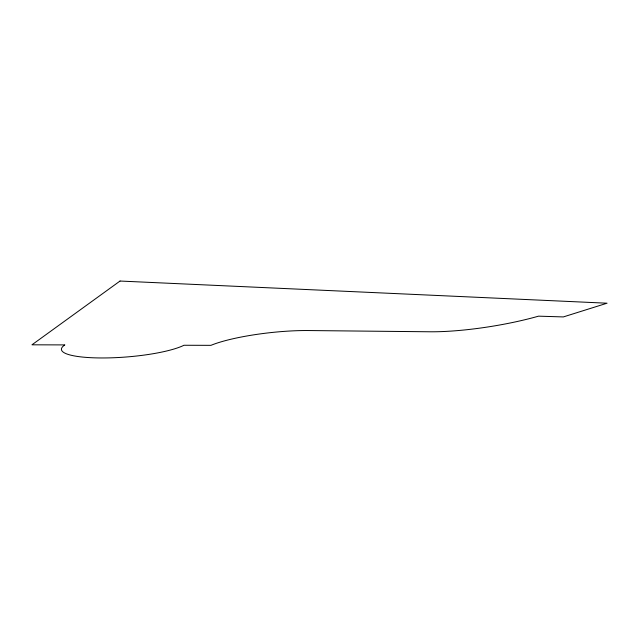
<?xml version="1.0" encoding="UTF-8"?>
<svg xmlns="http://www.w3.org/2000/svg" width="639" height="639" viewBox="0 0 639 639"><rect width="100%" height="100%" fill="white"/><g stroke="black" fill="none" stroke-linecap="round" stroke-linejoin="round"><path stroke-width="0.96" d="M120.028 281.04L31.95 344.812L64.866 344.908A64.483 12.676 -4.6 0 0 101.745 357.96A64.483 12.676 -4.6 0 0 183.968 345.26L210.95 345.34A70.825 13.06 -6.4 0 1 308.645 330.547L429.727 331.777A91.129 17.173 -9.1 0 0 538.541 316.161L563.334 316.928L607.05 303.206L120.028 281.04"/></g></svg>
